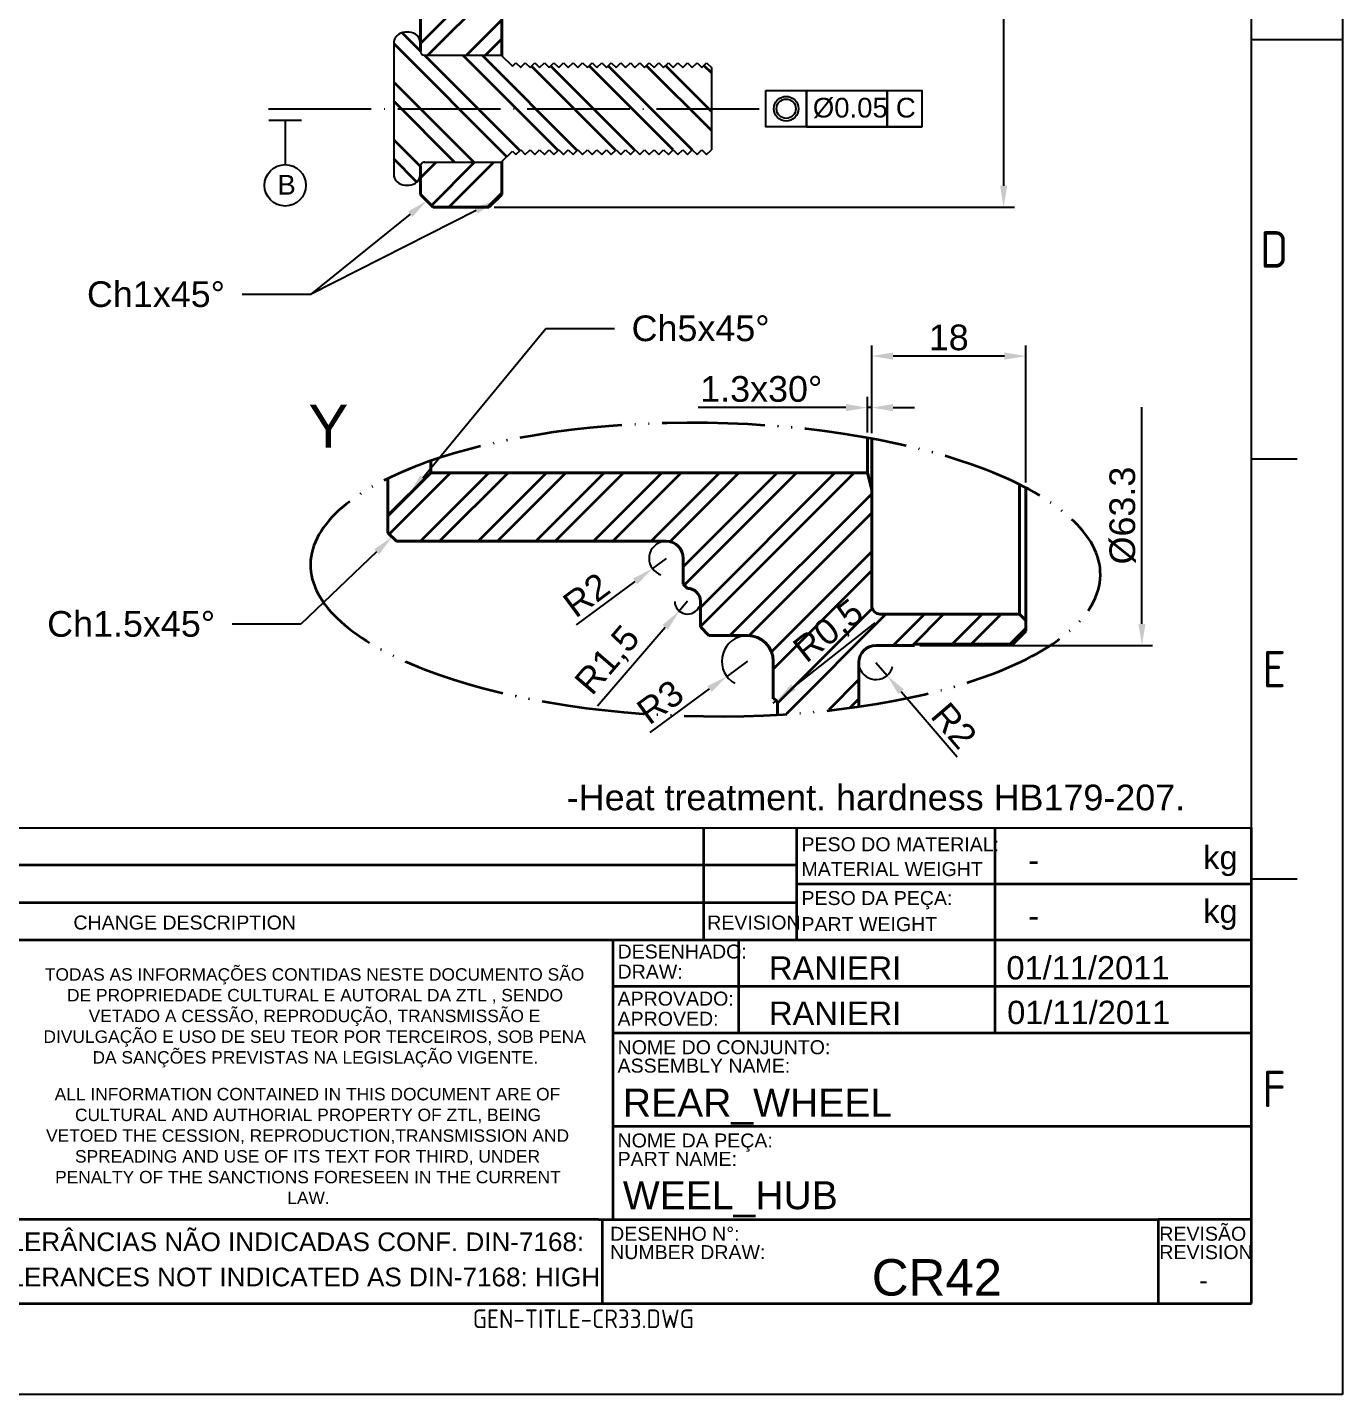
# Model space of a CAD drawing. Header units: millimetres. Extents: x 2429 to 2877, y 1091 to 1407.
# Drawn here: x 2723 to 2876.6, y 1091 to 1250.7 of the extents above; entities that cross this region are included whole.
import ezdxf
from ezdxf import colors
from ezdxf.entities.mleader import LeaderData, LeaderLine
from ezdxf.enums import TextEntityAlignment as Align
from ezdxf.math import Vec2, Vec3

# ---------------------------------------------------------------- set-up
doc = ezdxf.new("R2010")
doc.units = ezdxf.units.MM
for name, pattern in [('ACAD_ISO02W100', [15, 12, -3]), ('ACAD_ISO04W100', [30, 24, -3, 0, -3]), ('ACAD_ISO05W100', [33, 24, -3, 0, -3, 0, -3])]:
    doc.linetypes.add(name, pattern=pattern)
for name, color, linetype, lineweight in [('AM_0', 7, 'Continuous', 40), ('AM_4', 1, 'ACAD_ISO04W100', 25), ('AM_5', 3, 'Continuous', 25), ('AM_7', 4, 'Continuous', 35), ('AM_8', 40, 'ACAD_ISO02W100', 35), ('AM_BOR', 2, 'ACAD_ISO05W100', 35)]:
    doc.layers.add(name, color=color, linetype=linetype, lineweight=lineweight)
doc.styles.add('ACISOTS', font='isocp.shx', dxfattribs={"height": 1})
doc.styles.get("Standard").update_dxf_attribs({"font": 'arial.ttf'})
doc.dimstyles.new('ISO-25', dxfattribs={"dimtxt": 3, "dimasz": 2.5, "dimexe": 1.25, "dimexo": 0.625, "dimtad": 1, "dimtxsty": 'Standard', "dimcen": 2.5, "dimadec": 0, "dimazin": 0, "dimtfac": 1, "dimtmove": 0, "dimatfit": 3, "dimfxl": 1, "dimarcsym": 0})

# ---------------------------------------------------------------- blocks, each defined once
blk = doc.blocks.new('A3 ZTL')
for p, q in [((401.17, 9.78), (401.17, 280.82)), ((19.57, 9.78), (401.17, 9.78))]:
    blk.add_line(p, q)
at = {"layer": 'AM_BOR', "color": 135, "linetype": 'Continuous', "lineweight": 25}
for p, q in [((410.96, 290.61), (410.96, 0)), ((410.96, 0), (0, 0))]:
    blk.add_line(p, q, dxfattribs=at)
at = {"layer": 'AM_BOR', "color": 135, "lineweight": 25}
for p, q in [((401.17, 145.3), (410.96, 145.3)), ((406.07, 100.29), (401.17, 100.29)), ((406.07, 55.28), (401.17, 55.28))]:
    blk.add_line(p, q, dxfattribs=at)
at = {"layer": 'AM_BOR', "color": 135, "lineweight": 25, "style": 'ACISOTS'}
for s, p in [('D', (403.62, 122.8)), ('E', (403.62, 77.79)), ('F', (403.62, 32.78))]:
    blk.add_text(s, height=3.91, dxfattribs=at).set_placement(p, align=Align.MIDDLE)
blk = doc.blocks.new('*D45')
at = {"layer": 'AM_5', "color": 0, "lineweight": -2}
for p, q in [((2550.42, 1370.04), (2550.42, 1377.23)), ((2475.53, 1295.15), (2468.34, 1295.15))]:
    blk.add_line(p, q, dxfattribs=at)
blk.add_arc((2550.42, 1295.15), 80.83, 91.7723, 178.2277, dxfattribs=at)
at = {"layer": 'AM_5', "color": 0}
for points in [[(2547.91, 1376.36), (2547.93, 1375.52), (2550.42, 1375.98)], [(2470.05, 1297.65), (2469.22, 1297.66), (2469.59, 1295.15)]]:
    blk.add_solid(points, dxfattribs=at)
at = {"layer": 'Defpoints', "color": 0}
for p in [(2550.42, 1369.41), (2510.01, 1365.15), (2476.16, 1295.15), (2799.01, 1295.15), (2550.42, 1220.89)]:
    blk.add_point(p, dxfattribs=at)
at = {"layer": 'AM_5', "color": 0, "insert": (2491.74, 1353.83), "char_height": 3, "attachment_point": 5, "rotation": 45}
blk.add_mtext('90°', dxfattribs=at)
blk = doc.blocks.new('*D46')
at = {"layer": 'AM_5', "color": 0, "lineweight": -2}
for p, q in [((2777.51, 1360.65), (2838.24, 1360.65)), ((2836.99, 1358.15), (2836.99, 1232.15)), ((2777.51, 1229.65), (2838.24, 1229.65))]:
    blk.add_line(p, q, dxfattribs=at)
at = {"layer": 'AM_5', "color": 0}
for points in [[(2836.58, 1358.15), (2837.41, 1358.15), (2836.99, 1360.65)], [(2836.58, 1232.15), (2837.41, 1232.15), (2836.99, 1229.65)]]:
    blk.add_solid(points, dxfattribs=at)
at = {"layer": 'Defpoints', "color": 0}
for p in [(2776.89, 1360.65), (2776.89, 1229.65), (2836.99, 1229.65)]:
    blk.add_point(p, dxfattribs=at)
at = {"layer": 'AM_5', "color": 0, "insert": (2834.75, 1295.15), "char_height": 3, "attachment_point": 5, "rotation": 90}
blk.add_mtext('%%C131', dxfattribs=at)
blk = doc.blocks.new('*D50')
at = {"layer": 'AM_5', "color": 0, "lineweight": -2}
for p, q in [((2821.58, 1203.26), (2821.58, 1213.52)), ((2839.58, 1197.52), (2839.58, 1213.52)), ((2837.08, 1212.27), (2824.08, 1212.27))]:
    blk.add_line(p, q, dxfattribs=at)
at = {"layer": 'AM_5', "color": 0}
for points in [[(2824.08, 1212.69), (2824.08, 1211.85), (2821.58, 1212.27)], [(2837.08, 1212.69), (2837.08, 1211.85), (2839.58, 1212.27)]]:
    blk.add_solid(points, dxfattribs=at)
at = {"layer": 'Defpoints', "color": 0}
for p in [(2821.58, 1212.27), (2821.58, 1202.63), (2839.58, 1196.89)]:
    blk.add_point(p, dxfattribs=at)
at = {"layer": 'AM_5', "color": 0, "insert": (2830.58, 1214.43), "char_height": 3, "attachment_point": 5}
blk.add_mtext('18', dxfattribs=at)
blk = doc.blocks.new('*D51')
at = {"layer": 'AM_5', "color": 0, "lineweight": -2}
for p, q in [((2821.08, 1203.35), (2821.08, 1207.5)), ((2821.58, 1203.26), (2821.58, 1207.5)), ((2818.58, 1206.25), (2801.31, 1206.25)), ((2821.58, 1206.25), (2821.08, 1206.25)), ((2824.08, 1206.25), (2826.58, 1206.25))]:
    blk.add_line(p, q, dxfattribs=at)
at = {"layer": 'AM_5', "color": 0}
for points in [[(2818.58, 1206.67), (2818.58, 1205.83), (2821.08, 1206.25)], [(2824.08, 1206.67), (2824.08, 1205.83), (2821.58, 1206.25)]]:
    blk.add_solid(points, dxfattribs=at)
at = {"layer": 'Defpoints', "color": 0}
for p in [(2821.58, 1206.25), (2821.08, 1202.72), (2821.58, 1202.63)]:
    blk.add_point(p, dxfattribs=at)
at = {"layer": 'AM_5', "color": 0, "insert": (2808.69, 1208.41), "char_height": 3, "attachment_point": 5}
blk.add_mtext('1.3x30%%d', dxfattribs=at)
blk = doc.blocks.new('*D52')
at = {"layer": 'AM_5', "color": 0, "lineweight": -2}
for p, q in [((2797.58, 1188.64), (2795.97, 1187.45)), ((2787.09, 1180.87), (2793.97, 1185.96))]:
    blk.add_line(p, q, dxfattribs=at)
blk.add_arc((2797.58, 1188.64), 2, 107.9049, 252.3557, dxfattribs=at)
at = {"layer": 'AM_5', "color": 0}
blk.add_solid([(2793.72, 1186.3), (2794.21, 1185.63), (2795.97, 1187.45)], dxfattribs=at)
at = {"layer": 'Defpoints', "color": 0}
for p in [(2797.58, 1188.64), (2795.97, 1187.45)]:
    blk.add_point(p, dxfattribs=at)
at = {"layer": 'AM_5', "color": 0, "insert": (2788.26, 1184.38), "char_height": 3, "attachment_point": 5, "rotation": 36.5459}
blk.add_mtext('R2', dxfattribs=at)
blk = doc.blocks.new('*D53')
at = {"layer": 'AM_5', "color": 0, "lineweight": -2}
for p, q in [((2800.08, 1183.64), (2799.1, 1182.5)), ((2789.58, 1171.43), (2797.47, 1180.61))]:
    blk.add_line(p, q, dxfattribs=at)
blk.add_arc((2800.08, 1183.64), 1.5, 181.5589, 336.1268, dxfattribs=at)
at = {"layer": 'AM_5', "color": 0}
blk.add_solid([(2797.16, 1180.88), (2797.79, 1180.34), (2799.1, 1182.5)], dxfattribs=at)
at = {"layer": 'Defpoints', "color": 0}
for p in [(2800.08, 1183.64), (2799.1, 1182.5)]:
    blk.add_point(p, dxfattribs=at)
at = {"layer": 'AM_5', "color": 0, "insert": (2790.87, 1176.65), "char_height": 3, "attachment_point": 5, "rotation": 49.3054}
blk.add_mtext('R1,5', dxfattribs=at)
blk = doc.blocks.new('*D54')
at = {"layer": 'AM_5', "color": 0, "lineweight": -2}
for p, q in [((2807.08, 1176.64), (2804.66, 1174.87)), ((2795.7, 1168.33), (2802.64, 1173.4))]:
    blk.add_line(p, q, dxfattribs=at)
blk.add_arc((2807.08, 1176.64), 3, 101.9366, 240.0168, dxfattribs=at)
at = {"layer": 'AM_5', "color": 0}
blk.add_solid([(2802.39, 1173.73), (2802.89, 1173.06), (2804.66, 1174.87)], dxfattribs=at)
at = {"layer": 'Defpoints', "color": 0}
for p in [(2807.08, 1176.64), (2804.66, 1174.87)]:
    blk.add_point(p, dxfattribs=at)
at = {"layer": 'AM_5', "color": 0, "insert": (2796.89, 1171.87), "char_height": 3, "attachment_point": 5, "rotation": 36.1436}
blk.add_mtext('R3', dxfattribs=at)
blk = doc.blocks.new('*D55')
at = {"layer": 'AM_5', "color": 0, "lineweight": -2}
for p, q in [((2821.93, 1181.11), (2812.43, 1173.6)), ((2810.08, 1171.74), (2810.47, 1172.05))]:
    blk.add_line(p, q, dxfattribs=at)
at = {"layer": 'AM_5', "color": 0}
blk.add_solid([(2812.18, 1173.93), (2812.69, 1173.27), (2810.47, 1172.05)], dxfattribs=at)
at = {"layer": 'Defpoints', "color": 0}
for p in [(2810.47, 1172.05), (2810.08, 1171.74)]:
    blk.add_point(p, dxfattribs=at)
at = {"layer": 'AM_5', "color": 0, "insert": (2816.66, 1180.03), "char_height": 3, "attachment_point": 5, "rotation": 38.3117}
blk.add_mtext('R0,5', dxfattribs=at)
blk = doc.blocks.new('*D56')
at = {"layer": 'AM_5', "color": 0, "lineweight": -2}
for p, q in [((2822.08, 1176.49), (2823.38, 1174.97)), ((2831.56, 1165.43), (2825.01, 1173.07))]:
    blk.add_line(p, q, dxfattribs=at)
blk.add_arc((2822.08, 1176.49), 2, 197.9049, 346.4001, dxfattribs=at)
at = {"layer": 'AM_5', "color": 0}
blk.add_solid([(2825.33, 1173.35), (2824.69, 1172.8), (2823.38, 1174.97)], dxfattribs=at)
at = {"layer": 'Defpoints', "color": 0}
for p in [(2822.08, 1176.49), (2823.38, 1174.97)]:
    blk.add_point(p, dxfattribs=at)
at = {"layer": 'AM_5', "color": 0, "insert": (2831.2, 1169.12), "char_height": 3, "attachment_point": 5, "rotation": 310.5903}
blk.add_mtext('R2', dxfattribs=at)

msp = doc.modelspace()

# ---------------------------------------------------------------- hatches: boundary and pattern name
at = {"layer": 'AM_7'}
h = msp.add_hatch(dxfattribs=at)
h.set_pattern_fill('ANSI32', color=256, scale=0.5, style=0)
h.set_pattern_definition([(45, (-496.6987, -2.985), (-3.367596, 3.367596), []), (45, (-494.4536, -2.985), (-3.367596, 3.367596), [])])
h.paths.add_polyline_path([(2779.888, 1317.653), (2779.888, 1322.153, -0.4142136), (2780.888, 1323.153), (2797.138, 1323.153), (2797.888, 1323.903), (2797.888, 1325.153), (2796.388, 1326.653), (2784.888, 1326.653), (2780.388, 1326.803, -0.4142136), (2778.388, 1328.803), (2778.388, 1342.973), (2778.388, 1359.153), (2776.888, 1360.653), (2770.388, 1360.653), (2768.888, 1359.153), (2768.888, 1342.438), (2768.888, 1333.553, -0.4142136), (2768.388, 1333.053), (2768.388, 1328.653, -0.4142136), (2765.388, 1325.653), (2760.888, 1325.653), (2759.888, 1324.653), (2759.888, 1321.653, -0.4142136), (2758.388, 1320.153), (2757.888, 1319.653), (2757.888, 1316.653, -0.4142136), (2755.888, 1314.653), (2724.388, 1314.653), (2723.388, 1313.653), (2723.388, 1311.653), (2728.388, 1306.653), (2779.388, 1306.653), (2779.888, 1308.653)])
edge = h.paths.add_edge_path()
edge.add_line((2779.388, 1283.653), (2728.388, 1283.653))
edge.add_line((2728.388, 1283.653), (2723.388, 1278.653))
edge.add_line((2723.388, 1278.653), (2723.388, 1276.653))
edge.add_line((2723.388, 1276.653), (2724.388, 1275.653))
edge.add_line((2724.388, 1275.653), (2755.888, 1275.653))
edge.add_arc((2755.888, 1273.653), 2, 0, 90, ccw=False)
edge.add_line((2757.888, 1273.653), (2757.888, 1270.653))
edge.add_line((2757.888, 1270.653), (2758.388, 1270.153))
edge.add_arc((2758.388, 1268.653), 1.5, 0, 90, ccw=False)
edge.add_line((2759.888, 1268.653), (2759.888, 1265.653))
edge.add_line((2759.888, 1265.653), (2760.888, 1264.653))
edge.add_line((2760.888, 1264.653), (2765.388, 1264.653))
edge.add_arc((2765.388, 1261.653), 3, 0, 90, ccw=False)
edge.add_line((2768.388, 1261.653), (2768.388, 1257.253))
edge.add_arc((2768.388, 1256.753), 0.5, 0, 90, ccw=False)
edge.add_line((2768.888, 1256.753), (2768.888, 1255.401))
edge.add_ellipse((2760.474, 1272.343), major_axis=(-46.124, 0.653), ratio=0.3712639, start_angle=100.81218, end_angle=113.15542)
edge.add_line((2778.388, 1256.342), (2778.388, 1261.503))
edge.add_arc((2780.388, 1261.503), 2, 90, 180, ccw=False)
edge.add_line((2780.388, 1263.503), (2784.888, 1263.503))
edge.add_line((2784.888, 1263.503), (2784.888, 1263.653))
edge.add_line((2784.888, 1263.653), (2796.388, 1263.653))
edge.add_line((2796.388, 1263.653), (2797.888, 1265.153))
edge.add_line((2797.888, 1265.153), (2797.888, 1266.403))
edge.add_line((2797.888, 1266.403), (2797.138, 1267.153))
edge.add_line((2797.138, 1267.153), (2780.888, 1267.153))
edge.add_arc((2780.888, 1268.153), 1, 180, 270, ccw=False)
edge.add_line((2779.888, 1268.153), (2779.888, 1281.653))
edge.add_line((2779.888, 1281.653), (2779.388, 1283.653))
edge = h.paths.add_edge_path()
edge.add_ellipse((2760.474, 1272.343), major_axis=(-46.124, 0.653), ratio=0.3712639, start_angle=100.81218, end_angle=113.15542, ccw=False)
edge.add_line((2768.888, 1255.401), (2768.888, 1247.849))
edge.add_arc((2769.334, 1247.849), 0.446, 180, 270)
edge.add_line((2769.334, 1247.403), (2778.388, 1247.403))
edge.add_line((2778.388, 1247.403), (2778.388, 1256.342))
h.paths.add_polyline_path([(2778.388, 1234.903), (2769.29, 1234.903, 0.3838681), (2768.888, 1234.453), (2768.888, 1233.564), (2768.888, 1231.153), (2770.388, 1229.653), (2776.888, 1229.653), (2778.388, 1231.153)])
at = {"layer": 'AM_7', "ltscale": 0.5}
h = msp.add_hatch(dxfattribs=at)
h.set_pattern_fill('ANSI32', color=256, scale=0.5, angle=90, style=0)
h.set_pattern_definition([(135, (6.579, 7.2277), (-3.367596, -3.367596), []), (135, (6.579, 9.4727), (-3.367596, -3.367596), [])])
h.paths.add_polyline_path([(2802.868, 1245.952), (2802.31, 1246.51), (2801.752, 1245.952), (2801.194, 1246.51), (2800.636, 1245.952), (2800.078, 1246.51), (2799.52, 1245.952), (2798.962, 1246.51), (2798.403, 1245.952), (2797.845, 1246.51), (2797.287, 1245.952), (2796.729, 1246.51), (2796.171, 1245.952), (2795.613, 1246.51), (2795.055, 1245.952), (2794.497, 1246.51), (2793.939, 1245.952), (2793.408, 1246.51), (2792.85, 1245.952), (2792.291, 1246.51), (2791.733, 1245.952), (2791.175, 1246.51), (2790.617, 1245.952), (2790.059, 1246.51), (2789.501, 1245.952), (2788.943, 1246.51), (2788.385, 1245.952), (2787.827, 1246.51), (2787.269, 1245.952), (2786.711, 1246.51), (2786.153, 1245.952), (2785.595, 1246.51), (2785.037, 1245.952), (2784.479, 1246.51), (2783.921, 1245.952), (2783.363, 1246.51), (2782.805, 1245.952), (2782.247, 1246.51), (2781.689, 1245.952), (2781.131, 1246.51), (2780.586, 1245.965), (2780.041, 1246.51), (2779.653, 1246.122), (2778.314, 1247.403), (2769.388, 1247.403), (2769.334, 1247.403, -0.414219), (2768.888, 1247.849), (2768.888, 1248.742, 0.4142136), (2767.548, 1250.082), (2767.102, 1250.082, 0.4142136), (2765.763, 1248.742), (2765.763, 1233.564, 0.4142136), (2767.102, 1232.224), (2767.548, 1232.224, 0.4142136), (2768.888, 1233.564), (2768.888, 1234.453, -0.4477382), (2769.388, 1234.903), (2778.314, 1234.903), (2779.653, 1236.183), (2780.041, 1235.796), (2780.599, 1236.354), (2781.131, 1235.796), (2781.689, 1236.354), (2782.247, 1235.796), (2782.805, 1236.354), (2783.363, 1235.796), (2783.921, 1236.354), (2784.479, 1235.796), (2785.037, 1236.354), (2785.595, 1235.796), (2786.153, 1236.354), (2786.711, 1235.796), (2787.269, 1236.354), (2787.827, 1235.796), (2788.385, 1236.354), (2788.943, 1235.796), (2789.501, 1236.354), (2790.059, 1235.796), (2790.617, 1236.354), (2791.175, 1235.796), (2791.733, 1236.354), (2792.291, 1235.796), (2792.85, 1236.354), (2793.408, 1235.796), (2793.966, 1236.354), (2794.497, 1235.796), (2795.055, 1236.354), (2795.613, 1235.796), (2796.171, 1236.354), (2796.729, 1235.796), (2797.287, 1236.354), (2797.845, 1235.796), (2798.403, 1236.354), (2798.962, 1235.796), (2799.52, 1236.354), (2800.078, 1235.796), (2800.636, 1236.354), (2801.194, 1235.796), (2801.752, 1236.354), (2802.31, 1235.796), (2802.868, 1236.354)])
at = {"layer": 'AM_7'}
h = msp.add_hatch(dxfattribs=at)
h.set_pattern_fill('ANSI32', color=256, scale=0.5, style=0)
h.set_pattern_definition([(45, (-386.78, -5.0814), (-3.367596, 3.367596), []), (45, (-384.5348, -5.0814), (-3.367596, 3.367596), [])])
edge = h.paths.add_edge_path()
edge.add_line((2821.581, 1196.642), (2821.081, 1198.642))
edge.add_line((2821.081, 1198.642), (2770.081, 1198.642))
edge.add_line((2770.081, 1198.642), (2765.081, 1193.642))
edge.add_line((2765.081, 1193.642), (2765.081, 1191.642))
edge.add_line((2765.081, 1191.642), (2766.081, 1190.642))
edge.add_line((2766.081, 1190.642), (2797.581, 1190.642))
edge.add_arc((2797.581, 1188.642), 2, 0, 90, ccw=False)
edge.add_line((2799.581, 1188.642), (2799.581, 1185.642))
edge.add_line((2799.581, 1185.642), (2800.081, 1185.142))
edge.add_arc((2800.081, 1183.642), 1.5, 0, 90, ccw=False)
edge.add_line((2801.581, 1183.642), (2801.581, 1180.642))
edge.add_line((2801.581, 1180.642), (2802.581, 1179.642))
edge.add_line((2802.581, 1179.642), (2807.081, 1179.642))
edge.add_arc((2807.081, 1176.642), 3, 0, 90, ccw=False)
edge.add_line((2810.081, 1176.642), (2810.081, 1172.242))
edge.add_arc((2810.081, 1171.742), 0.5, 0, 90, ccw=False)
edge.add_line((2810.581, 1171.742), (2810.581, 1170.389))
edge.add_ellipse((2802.167, 1187.332), major_axis=(-46.124, 0.653), ratio=0.3712639, start_angle=100.81218, end_angle=113.15542)
edge.add_line((2820.081, 1171.33), (2820.081, 1176.492))
edge.add_arc((2822.081, 1176.492), 2, 90, 180, ccw=False)
edge.add_line((2822.081, 1178.492), (2826.581, 1178.492))
edge.add_line((2826.581, 1178.492), (2826.581, 1178.642))
edge.add_line((2826.581, 1178.642), (2838.081, 1178.642))
edge.add_line((2838.081, 1178.642), (2839.581, 1180.142))
edge.add_line((2839.581, 1180.142), (2839.581, 1181.392))
edge.add_line((2839.581, 1181.392), (2838.831, 1182.142))
edge.add_line((2838.831, 1182.142), (2822.581, 1182.142))
edge.add_arc((2822.581, 1183.142), 1, 180, 270, ccw=False)
edge.add_line((2821.581, 1183.142), (2821.581, 1196.642))
h.paths.add_polyline_path([(2814.3, 1174.54), (2822.423, 1180.958), (2818.591, 1185.809), (2810.468, 1179.391)], flags=24)

# ---------------------------------------------------------------- linework, layer by layer
at = {"linetype": 'Continuous'}
msp.add_line((2674.261, 1157.192), (2865.925, 1157.192), dxfattribs=at)
at = {"layer": 'AM_0'}
for p, q in [((2778.388, 1247.333), (2778.388, 1261.503)), ((2768.888, 1247.868), (2768.888, 1256.753)), ((2768.888, 1231.153), (2768.888, 1234.457)), ((2778.388, 1231.153), (2778.388, 1234.973)), ((2770.388, 1229.653), (2768.888, 1231.153)), ((2776.888, 1229.653), (2778.388, 1231.153)), ((2776.888, 1229.653), (2770.388, 1229.653)), ((2821.081, 1198.642), (2821.081, 1202.722)), ((2821.581, 1183.142), (2821.581, 1202.631)), ((2770.081, 1198.642), (2770.081, 1200.028)), ((2765.081, 1193.642), (2770.081, 1198.642)), ((2765.081, 1191.642), (2765.081, 1197.968)), ((2770.081, 1198.642), (2821.081, 1198.642)), ((2821.081, 1198.642), (2821.581, 1196.642)), ((2821.581, 1198.642), (2821.581, 1187.642)), ((2838.831, 1182.142), (2838.831, 1197.276)), ((2839.581, 1181.392), (2839.581, 1196.892)), ((2766.081, 1190.642), (2765.081, 1191.642)), ((2766.081, 1190.642), (2797.581, 1190.642)), ((2799.581, 1185.642), (2799.581, 1188.642)), ((2800.081, 1185.142), (2799.581, 1185.642)), ((2800.081, 1185.142), (2800.081, 1185.142)), ((2801.581, 1180.642), (2801.581, 1183.642)), ((2822.581, 1182.142), (2838.831, 1182.142)), ((2839.581, 1181.392), (2838.831, 1182.142)), ((2802.581, 1179.642), (2801.581, 1180.642)), ((2838.081, 1178.642), (2839.581, 1180.142)), ((2839.581, 1180.142), (2839.581, 1181.392)), ((2802.581, 1179.642), (2807.081, 1179.642)), ((2826.581, 1178.492), (2822.081, 1178.492)), ((2822.081, 1178.492), (2826.581, 1178.492)), ((2838.081, 1178.642), (2826.581, 1178.642)), ((2826.581, 1178.642), (2826.581, 1178.492)), ((2810.081, 1172.242), (2810.081, 1176.642)), ((2820.081, 1171.33), (2820.081, 1176.492)), ((2810.081, 1172.242), (2810.081, 1172.242)), ((2810.581, 1170.389), (2810.581, 1171.742))]:
    msp.add_line(p, q, dxfattribs=at)
for centre, radius, start, end in [((2797.581, 1188.642), 2, 0, 90), ((2800.081, 1183.642), 1.5, 0, 90), ((2822.581, 1183.142), 1, 180, 270), ((2807.081, 1176.642), 3, 0, 90), ((2822.081, 1176.492), 2, 90, 180), ((2810.081, 1171.742), 0.5, 0, 90)]:
    msp.add_arc(centre, radius, start, end, dxfattribs=at)
at = {"layer": 'AM_4', "ltscale": 0.5}
msp.add_line((2751.142, 1241.153), (2809.233, 1241.153), dxfattribs=at)
at = {"layer": 'AM_5'}
for p, q in [((2765.763, 1248.742), (2765.763, 1233.564)), ((2767.548, 1250.082), (2767.102, 1250.082)), ((2768.888, 1247.849), (2768.888, 1248.742)), ((2769.334, 1247.403), (2778.314, 1247.403)), ((2778.314, 1247.403), (2779.653, 1246.122)), ((2779.653, 1246.122), (2780.041, 1246.51)), ((2780.041, 1246.51), (2780.599, 1245.952)), ((2780.573, 1245.952), (2781.131, 1246.51)), ((2781.131, 1246.51), (2781.689, 1245.952)), ((2781.689, 1245.952), (2782.247, 1246.51)), ((2782.247, 1246.51), (2782.805, 1245.952)), ((2782.805, 1245.952), (2783.363, 1246.51)), ((2783.363, 1246.51), (2783.921, 1245.952)), ((2783.921, 1245.952), (2784.479, 1246.51)), ((2784.479, 1246.51), (2785.037, 1245.952)), ((2785.037, 1245.952), (2785.595, 1246.51)), ((2785.595, 1246.51), (2786.153, 1245.952)), ((2786.153, 1245.952), (2786.711, 1246.51)), ((2786.711, 1246.51), (2787.269, 1245.952)), ((2787.269, 1245.952), (2787.827, 1246.51)), ((2787.827, 1246.51), (2788.385, 1245.952)), ((2788.385, 1245.952), (2788.943, 1246.51)), ((2788.943, 1246.51), (2789.501, 1245.952)), ((2789.501, 1245.952), (2790.059, 1246.51)), ((2790.059, 1246.51), (2790.617, 1245.952)), ((2790.617, 1245.952), (2791.175, 1246.51)), ((2791.175, 1246.51), (2791.733, 1245.952)), ((2791.733, 1245.952), (2792.291, 1246.51)), ((2792.291, 1246.51), (2792.85, 1245.952)), ((2792.85, 1245.952), (2793.408, 1246.51)), ((2793.408, 1246.51), (2793.939, 1245.952)), ((2793.939, 1245.952), (2794.497, 1246.51)), ((2794.497, 1246.51), (2795.055, 1245.952)), ((2795.055, 1245.952), (2795.613, 1246.51)), ((2795.613, 1246.51), (2796.171, 1245.952)), ((2796.171, 1245.952), (2796.729, 1246.51)), ((2796.729, 1246.51), (2797.287, 1245.952)), ((2797.287, 1245.952), (2797.845, 1246.51)), ((2797.845, 1246.51), (2798.403, 1245.952)), ((2798.403, 1245.952), (2798.962, 1246.51)), ((2798.962, 1246.51), (2799.52, 1245.952)), ((2799.52, 1245.952), (2800.078, 1246.51)), ((2800.078, 1246.51), (2800.636, 1245.952)), ((2800.636, 1245.952), (2801.194, 1246.51)), ((2801.194, 1246.51), (2801.752, 1245.952)), ((2801.752, 1245.952), (2802.31, 1246.51)), ((2802.31, 1246.51), (2802.868, 1245.952)), ((2802.868, 1245.952), (2802.868, 1236.354)), ((2754.996, 1239.777), (2751.191, 1239.777)), ((2753.093, 1239.777), (2753.093, 1234.625)), ((2813.956, 1239.036), (2823.374, 1239.036)), ((2823.374, 1239.036), (2827.449, 1239.036)), ((2778.314, 1234.903), (2779.653, 1236.183)), ((2779.653, 1236.183), (2780.041, 1235.796)), ((2780.041, 1235.796), (2780.599, 1236.354)), ((2780.599, 1236.354), (2781.131, 1235.796)), ((2781.131, 1235.796), (2781.689, 1236.354)), ((2781.689, 1236.354), (2782.247, 1235.796)), ((2782.247, 1235.796), (2782.805, 1236.354)), ((2782.805, 1236.354), (2783.363, 1235.796)), ((2783.363, 1235.796), (2783.921, 1236.354)), ((2783.921, 1236.354), (2784.479, 1235.796)), ((2784.479, 1235.796), (2785.037, 1236.354)), ((2785.037, 1236.354), (2785.595, 1235.796)), ((2785.595, 1235.796), (2786.153, 1236.354)), ((2786.153, 1236.354), (2786.711, 1235.796)), ((2786.711, 1235.796), (2787.269, 1236.354)), ((2787.269, 1236.354), (2787.827, 1235.796)), ((2787.827, 1235.796), (2788.385, 1236.354)), ((2788.385, 1236.354), (2788.943, 1235.796)), ((2788.943, 1235.796), (2789.501, 1236.354)), ((2789.501, 1236.354), (2790.059, 1235.796)), ((2790.059, 1235.796), (2790.617, 1236.354)), ((2790.617, 1236.354), (2791.175, 1235.796)), ((2791.175, 1235.796), (2791.733, 1236.354)), ((2791.733, 1236.354), (2792.291, 1235.796)), ((2792.291, 1235.796), (2792.85, 1236.354)), ((2792.85, 1236.354), (2793.408, 1235.796)), ((2793.408, 1235.796), (2793.966, 1236.354)), ((2793.966, 1236.354), (2794.497, 1235.796)), ((2794.497, 1235.796), (2795.055, 1236.354)), ((2795.055, 1236.354), (2795.613, 1235.796)), ((2795.613, 1235.796), (2796.171, 1236.354)), ((2796.171, 1236.354), (2796.729, 1235.796)), ((2796.729, 1235.796), (2797.287, 1236.354)), ((2797.287, 1236.354), (2797.845, 1235.796)), ((2797.845, 1235.796), (2798.403, 1236.354)), ((2798.403, 1236.354), (2798.962, 1235.796)), ((2798.962, 1235.796), (2799.52, 1236.354)), ((2799.52, 1236.354), (2800.078, 1235.796)), ((2800.078, 1235.796), (2800.636, 1236.354)), ((2800.636, 1236.354), (2801.194, 1235.796)), ((2801.194, 1235.796), (2801.752, 1236.354)), ((2801.752, 1236.354), (2802.31, 1235.796)), ((2802.31, 1235.796), (2802.868, 1236.354)), ((2768.888, 1233.564), (2768.888, 1234.457)), ((2769.334, 1234.903), (2778.314, 1234.903)), ((2767.102, 1232.224), (2767.548, 1232.224)), ((2853.141, 1180.992), (2853.141, 1206.307)), ((2827.206, 1178.492), (2854.391, 1178.492))]:
    msp.add_line(p, q, dxfattribs=at)
for points in [[(2809.233, 1243.27), (2813.956, 1243.27), (2813.956, 1239.036), (2809.233, 1239.036)], [(2813.956, 1243.27), (2823.374, 1243.27), (2823.374, 1239.036), (2813.956, 1239.036)], [(2823.374, 1243.27), (2827.449, 1243.27), (2827.449, 1239.036), (2823.374, 1239.036)]]:
    msp.add_lwpolyline(points, close=True, dxfattribs=at)
for centre, radius in [((2811.595, 1241.153), 1.441), ((2811.595, 1241.153), 1.125), ((2753.093, 1232.205), 2.42)]:
    msp.add_circle(centre, radius, dxfattribs=at)
for centre, radius, start, end in [((2767.102, 1248.742), 1.339, 90, 180), ((2767.548, 1248.742), 1.339, 0, 90), ((2769.334, 1247.849), 0.446, 180, 270), ((2769.339, 1234.455), 0.451, 83.76005, 179.76041), ((2767.102, 1233.564), 1.339, 180, 270), ((2767.548, 1233.564), 1.339, 270, 0)]:
    msp.add_arc(centre, radius, start, end, dxfattribs=at)
msp.add_solid([(2852.724, 1180.992), (2853.557, 1180.992), (2853.141, 1178.492)], dxfattribs=at)
at = {"layer": 'AM_8', "color": 0, "linetype": 'Continuous'}
for p, q in [((2801.944, 1157.192), (2801.944, 1144.124)), ((2812.834, 1144.124), (2812.834, 1157.192)), ((2835.978, 1157.192), (2835.978, 1150.658)), ((2865.925, 1101.653), (2865.925, 1157.192)), ((2812.834, 1152.836), (2674.261, 1152.836)), ((2812.834, 1150.658), (2865.925, 1150.658)), ((2835.978, 1150.658), (2835.978, 1144.124)), ((2674.261, 1148.48), (2812.834, 1148.48)), ((2674.261, 1144.124), (2789.695, 1144.124)), ((2789.695, 1144.124), (2865.925, 1144.124)), ((2791.358, 1144.124), (2791.358, 1123.433)), ((2806.03, 1144.124), (2806.03, 1133.234)), ((2835.978, 1144.124), (2835.978, 1133.234)), ((2791.358, 1138.679), (2865.925, 1138.679)), ((2791.358, 1133.234), (2865.925, 1133.234)), ((2791.358, 1123.433), (2791.358, 1111.454)), ((2791.358, 1122.344), (2865.925, 1122.344)), ((2789.695, 1111.454), (2674.261, 1111.454)), ((2789.695, 1111.454), (2855.035, 1111.454)), ((2790.149, 1101.653), (2790.149, 1111.454)), ((2865.925, 1111.454), (2855.035, 1111.454)), ((2855.035, 1111.454), (2855.035, 1101.653)), ((2674.261, 1101.653), (2865.925, 1101.653))]:
    msp.add_line(p, q, dxfattribs=at)
at = {"layer": 'AM_BOR', "ltscale": 0.5, "extrusion": (0, 0, -1)}
msp.add_ellipse((2802.167, 1187.332), major_axis=(-46.124, 0.653), ratio=0.3712639, dxfattribs=at)

# ---------------------------------------------------------------- block references
at = {"linetype": 'ByBlock', "lineweight": 0, "xscale": 1.089, "yscale": 1.089, "zscale": 1.089}
msp.add_blockref('A3 ZTL', (2429.046, 1090.997), dxfattribs=at)

# ---------------------------------------------------------------- texts
at = {"insert": (2785.977, 1162.23), "char_height": 3, "width": 73.62749, "attachment_point": 1}
msp.add_mtext('-Heat treatment. hardness HB179-207.', dxfattribs=at)
at = {"color": 0, "linetype": 'Continuous', "char_height": 1.452, "attachment_point": 1}
for s, insert in [('\\pi0.40137;TODAS AS INFORMAÇÕES CONTIDAS NESTE DOCUMENTO SÃO \\P\\pi2.9889;DE PROPRIEDADE CULTURAL E AUTORAL DA ZTL , SENDO \\P\\pi5.5165;VETADO A CESSÃO, REPRODUÇÃO, TRANSMISSÃO E \\P\\pi0.23646;DIVULGAÇÃO E USO DE SEU TEOR POR TERCEIROS, SOB PENA \\P\\pi5.9598;DA SANÇÕES PREVISTAS NA LEGISLAÇÃO VIGENTE.', (2724.624, 1140.788)), ('\\pi2.3521;ALL INFORMATION CONTAINED IN THIS DOCUMENT ARE OF \\P\\pi4.7272;CULTURAL AND AUTHORIAL PROPERTY OF ZTL, BEING  \\P\\pi1.3482;VETOED THE CESSION, REPRODUCTION,TRANSMISSION AND \\P\\pi4.7301;SPREADING AND USE OF ITS TEXT FOR THIRD, UNDER \\P\\pi2.4026;PENALTY OF THE SANCTIONS FORESEEN IN THE CURRENT \\P\\pi29.515;LAW.', (2723.816, 1126.812))]:
    msp.add_mtext_dynamic_manual_height_columns(s, width=63.66463, gutter_width=12.5, heights=[0], dxfattribs=dict(at, insert=insert))
at = {"layer": 'AM_5', "attachment_point": 1}
for s, width, insert, char_height in [('%%C0.05', 18.23779, (2814.709, 1242.423), 2.3), ('C', 18.23779, (2824.404, 1242.423), 2.3), ('B', 18.23779, (2752.185, 1233.42), 2.3), ('Y', 12.46166, (2755.806, 1206.59), 5)]:
    msp.add_mtext_dynamic_manual_height_columns(s, width=width, gutter_width=12.5, heights=[0], dxfattribs=dict(at, insert=insert, char_height=char_height))
at = {"layer": 'AM_5', "insert": (2850.9, 1193.649), "char_height": 3, "attachment_point": 5, "rotation": 90}
msp.add_mtext('%%C63.3', dxfattribs=at)
at = {"layer": 'AM_8', "color": 0, "linetype": 'Continuous'}
for s, height, p in [('PESO DO MATERIAL:', 1.6335, (2813.382, 1154.445)), ('kg', 2.7225, (2860.298, 1152.357)), ('MATERIAL WEIGHT', 1.6335, (2813.382, 1151.552)), ('PESO DA PEÇA:', 1.6335, (2813.382, 1148.167)), ('kg', 2.7225, (2860.298, 1146.076)), ('CHANGE DESCRIPTION', 1.6335, (2728.36, 1145.31)), ('REVISION', 1.6335, (2802.375, 1145.31)), ('PART WEIGHT', 1.6335, (2813.382, 1145.119)), ('DESENHADO:', 1.6335, (2791.906, 1141.925)), ('DRAW:', 1.6335, (2791.906, 1139.575)), ('APROVADO:', 1.6335, (2791.906, 1136.423)), ('APROVED:', 1.6335, (2791.906, 1134.074)), ('NOME DO CONJUNTO:', 1.6335, (2791.906, 1130.75)), ('ASSEMBLY NAME:', 1.6335, (2791.906, 1128.599)), ('NOME DA PEÇA:', 1.6335, (2791.906, 1119.86)), ('PART NAME:', 1.6335, (2791.906, 1117.709)), ('TOLERÂNCIAS NÃO INDICADAS CONF. DIN-7168:', 2.178, (2716.667, 1107.756)), ('DESENHO N%%d:', 1.6335, (2791.037, 1108.97)), ('REVISÃO', 1.6335, (2855.172, 1108.97)), ('NUMBER DRAW:', 1.6335, (2791.037, 1106.819)), ('REVISION', 1.6335, (2855.172, 1106.819)), ('TOLERANCES NOT INDICATED AS DIN-7168: HIGH', 2.178, (2716.667, 1103.645))]:
    msp.add_text(s, height=height, dxfattribs=at).set_placement(p)
for p in [(2839.856, 1153.409), (2839.856, 1146.93)]:
    msp.add_attdef('-', text='', height=2.723, dxfattribs=at).set_placement(p, align=Align.MIDDLE_LEFT)
for tag, p, height in [('RANIERI', (2809.601, 1139.446), 2.723), ('01/11/2011', (2837.316, 1139.478), 2.723), ('RANIERI', (2809.599, 1134.178), 2.723), ('01/11/2011', (2837.404, 1134.268), 2.723), ('REAR_WHEEL', (2792.521, 1123.459), 3.267), ('WEEL_HUB', (2792.521, 1112.652), 3.267), ('CR42', (2821.59, 1102.564), 4.259)]:
    msp.add_attdef(tag, p, '', height=height, dxfattribs=at)
msp.add_attdef('-', text='', height=2.13, dxfattribs=at).set_placement((2860.326, 1104.363), align=Align.MIDDLE_CENTER)
at = {"layer": 'AM_8', "color": 0, "linetype": 'Continuous', "style": 'ACISOTS'}
msp.add_attdef('GEN-TITLE-CR33.DWG', (2774.997, 1098.763), '', height=2.178, dxfattribs=at)

# ---------------------------------------------------------------- dimensions: what is measured, and where the dimension line sits
at = {"layer": 'AM_5'}
dim = msp.add_angular_dim_2l(base=(2510.006, 1365.15), line1=((2550.419, 1220.894), (2550.419, 1369.412)), line2=((2799.006, 1295.153), (2476.159, 1295.153)), dimstyle='ISO-25', dxfattribs=at)
dim.commit()
dim.dimension.update_dxf_attribs({"geometry": '*D45', "text_midpoint": (2491.741, 1353.83)})
dim = msp.add_linear_dim(base=(2836.992, 1229.653), p1=(2776.888, 1360.653), p2=(2776.888, 1229.653), angle=90, text='%%C131', dimstyle='ISO-25', dxfattribs=at)
dim.commit()
dim.dimension.update_dxf_attribs({"geometry": '*D46', "text_midpoint": (2834.751, 1295.153)})
dim = msp.add_linear_dim(base=(2821.581, 1212.269), p1=(2839.581, 1196.892), p2=(2821.581, 1202.631), dimstyle='ISO-25', dxfattribs=at)
dim.commit()
dim.dimension.update_dxf_attribs({"geometry": '*D50', "text_midpoint": (2830.581, 1214.426)})
dim = msp.add_linear_dim(base=(2821.581, 1206.251), p1=(2821.081, 1202.722), p2=(2821.581, 1202.631), text='1.3x30%%d', dimstyle='ISO-25', dxfattribs=at)
dim.commit()
dim.dimension.update_dxf_attribs({"geometry": '*D51', "text_midpoint": (2808.694, 1206.251), "dimtype": 160})
for center, mpoint, picture, middle in [((2797.581, 1188.642), (2795.974, 1187.451), '*D52', (2788.255, 1184.382)), ((2800.081, 1183.642), (2799.103, 1182.504), '*D53', (2790.871, 1176.655)), ((2810.081, 1171.742), (2810.473, 1172.052), '*D55', (2816.66, 1180.034)), ((2807.081, 1176.642), (2804.658, 1174.872), '*D54', (2796.89, 1171.87))]:
    dim = msp.add_radius_dim(center=center, mpoint=mpoint, dimstyle='ISO-25', dxfattribs=at)
    dim.commit()
    dim.dimension.update_dxf_attribs({"geometry": picture, "text_midpoint": middle})
dim = msp.add_radius_dim(center=(2822.081, 1176.492), mpoint=(2823.382, 1174.973), dimstyle='ISO-25', dxfattribs=at)
dim.commit()
dim.dimension.update_dxf_attribs({"geometry": '*D56', "text_midpoint": (2829.585, 1167.733), "dimtype": 164})

# ---------------------------------------------------------------- leaders
ml = msp.add_multileader_mtext('Standard', dxfattribs=at)
ml.set_content('Ch1x45%%D', color=256)
ml.set_leader_properties()
ml.build(insert=Vec2(0, 0))
ml.multileader.update_dxf_attribs({"arrow_head_size": 2.5})
ctx = ml.context
ctx.base_point, ctx.char_height, ctx.arrow_head_size, ctx.plane_origin = Vec3(2728.426, 1219.472), 3, 2.5, Vec3(2769.638, 1230.403)
ctx.text_align_type = 2
notes = []
notes.append((ctx, [(0, (1, 1, 0), (2756.06, 1219.472), (-1, 0), 8, [(0, [(2769.638, 1230.403)], 0, [])])]))
ctx.mtext.insert, ctx.mtext.alignment, ctx.mtext.flow_direction = Vec3(2746.06, 1220.998), 3, 5
ml = msp.add_multileader_mtext('Standard', dxfattribs=at)
ml.set_content('', color=256)
ml.set_leader_properties()
ml.build(insert=Vec2(0, 0))
ml.multileader.update_dxf_attribs({"arrow_head_size": 2.5})
ctx = ml.context
ctx.base_point, ctx.char_height, ctx.arrow_head_size, ctx.plane_origin = Vec3(2744.06, 1219.472), 3, 2.5, Vec3(2777.638, 1230.403)
ctx.text_align_type = 2
notes.append((ctx, [(0, (1, 1, 0), (2756.06, 1219.472), (-1, 0), 8, [(0, [(2777.638, 1230.403)], 0, [])])]))
ctx.mtext.insert, ctx.mtext.alignment, ctx.mtext.flow_direction = Vec3(2746.06, 1220.972), 3, 5
ml = msp.add_multileader_mtext('Standard', dxfattribs=at)
ml.set_content('Ch5x45%%D', color=256)
ml.set_leader_properties()
ml.build(insert=Vec2(0, 0))
ml.multileader.update_dxf_attribs({"arrow_head_size": 2.5})
ctx = ml.context
ctx.base_point, ctx.char_height, ctx.arrow_head_size, ctx.plane_origin = Vec3(2791.543, 1215.484), 3, 2.5, Vec3(2767.581, 1196.142)
notes.append((ctx, [(0, (1, 1, 0), (2783.543, 1215.484), (1, 0), 8, [(0, [(2767.581, 1196.142)], 0, [])])]))
ctx.mtext.insert, ctx.mtext.flow_direction = Vec3(2793.543, 1217.01), 5
ml = msp.add_multileader_mtext('Standard', dxfattribs=at)
ml.set_content('Ch1.5x45%%D', color=256)
ml.set_leader_properties()
ml.build(insert=Vec2(0, 0))
ml.multileader.update_dxf_attribs({"arrow_head_size": 2.5})
ctx = ml.context
ctx.base_point, ctx.char_height, ctx.arrow_head_size, ctx.plane_origin = Vec3(2723.78, 1180.974), 3, 2.5, Vec3(2765.581, 1191.142)
ctx.text_align_type = 2
notes.append((ctx, [(0, (1, 1, 0), (2754.91, 1180.974), (-1, 0), 8, [(0, [(2765.581, 1191.142)], 0, [])])]))
ctx.mtext.insert, ctx.mtext.alignment, ctx.mtext.flow_direction = Vec3(2744.91, 1182.499), 3, 5
for ctx, leaders in notes:
    for number, flags, end, landing, length, lines in leaders:
        leader = LeaderData()
        leader.index, (leader.has_last_leader_line, leader.has_dogleg_vector, leader.attachment_direction) = number, flags
        leader.last_leader_point, leader.dogleg_vector, leader.dogleg_length = Vec3(end), Vec3(landing), length
        for number, points, colour, breaks in lines:
            line = LeaderLine()
            line.index, line.vertices, line.color, line.breaks = number, Vec3.list(points), colors.encode_raw_color(colour), breaks
            leader.lines.append(line)
        ctx.leaders.append(leader)

doc.saveas('drawing.dxf')
